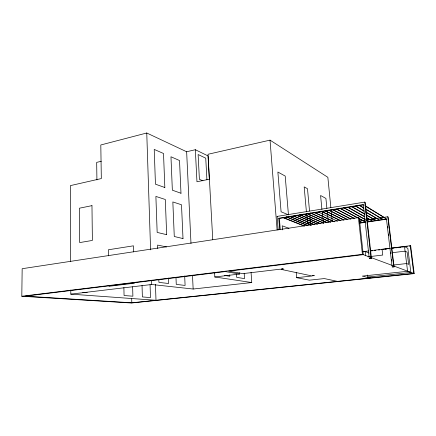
<?xml version="1.0" encoding="UTF-8"?>
<svg xmlns="http://www.w3.org/2000/svg" width="436" height="436" viewBox="0 0 436 436"><rect width="100%" height="100%" fill="white"/><g stroke="black" fill="none" stroke-linecap="round" stroke-linejoin="round"><path stroke-width="0.65" d="M392.073 247.997L410.232 245.724L410.707 245.986L414.2 273.606L131.438 303.004L21.8 296.251L22.165 268.707L358.419 217.597L359.269 218.06L363.259 254.646L228.687 271.165L242.879 273.634L280.201 269.186L312.149 275.983L296.671 277.694L296.213 272.32M209.34 179.49L208.037 155.908L195.333 149.717L186.641 151.755L146.758 132.996L100.803 144.97L101.326 178.569L70.359 185.627L70.67 261.584M101.294 161.26L96.678 162.388L96.923 179.926M330.853 207.59L327.856 177.31L270.031 140.136L208.032 154.262L212.757 239.686M209.602 179.158L196.958 181.758L195.333 149.717M278.157 229.908L277.089 216.409L364.758 202.097L365.221 202.397L371.418 257.856M279.672 229.701L278.757 218.218L363.27 204.571L369.118 257.224M278.757 218.218L279.378 218.458L363.738 204.86M359.673 220.959L365.025 220.164M367.03 219.864L387.768 216.768L388.127 216.997L394.084 266.848L392.138 266.892L394.084 266.848M359.171 221.314L360.518 221.112M362.539 220.812L363.886 220.611M367.93 220.011L369.946 219.711M371.292 219.51L372.638 219.308M373.99 219.106L375.336 218.905M380.045 218.202L381.396 218.005M382.743 217.804L384.089 217.602M359.52 222.927L365.581 222.028M367.597 221.733L386.443 218.948L391.975 265.54M359.259 223.237L365.308 222.344M367.325 222.049L386.808 219.177M362.485 251.697L368.54 250.94M370.556 250.689L390.057 248.248M362.817 251.828L365.27 251.523L369.281 253.093M390.002 248.433L382.083 249.419L382.737 255.049L370.6 256.51M391.986 248.182L404.521 246.618L407.84 248.335L410.87 272.516L367.788 277.04L367.564 275.029M364.431 251.763L365.771 251.599M371.134 250.929L372.475 250.76M374.491 250.509L375.832 250.34M378.513 250.008L379.854 249.839M381.865 249.588L383.211 249.419M385.222 249.169L386.563 249M388.574 248.749L389.915 248.58M391.926 248.329L393.272 248.16M395.953 247.828L397.294 247.659M399.305 247.408L400.646 247.239M402.662 246.989L404.003 246.825M406.014 246.569L407.355 246.405M409.366 246.155L410.707 245.986M21.8 296.251L362.414 254.33L414.2 273.606M109.005 286.299L134.441 283.187M392.324 252.7L405.082 251.147L407.137 252.155L408.663 264.407L406.625 263.551L393.795 264.99M367.902 256.837L369.248 256.673M70.785 290.071L70.801 294.137L151.728 284.495L193.148 289.03L251.752 282.539L251.06 272.369M214.599 272.909L214.823 276.98L239.604 274.026L239.517 272.68M410.87 272.516L407.584 271.296L362.332 276.102L369.614 278.026M239.604 274.026L225.314 271.579L25.075 296.158L131.803 302.791L413.726 273.432L410.232 245.724M70.801 294.137L155.995 300.273L155.45 284.288M82.726 292.316L87.233 292.665M214.823 276.98L251.752 282.539M224.496 275.421L229.799 276.266L229.718 274.92M296.671 277.694L309.44 280.168L324.33 278.571L337.508 281.373M166.508 246.94L157.609 245.092L157.728 248.482M367.788 277.04L370.954 277.885M288.964 228.284L282.217 225.804L282.544 229.87M277.089 216.409L277.71 216.654M283.34 217.771L304.001 225.984M283.182 217.482L304.584 226.012M286.686 216.915L307.881 225.51M286.256 216.948L307.952 225.728M202.936 180.804L199.399 179.349L198.118 154.524L205.743 158.164L206.92 179.801M289.466 216.43L310.792 225.205M289.858 216.403L311.484 225.308M294.033 216.12L314.645 224.763M293.624 216.12L314.111 224.698M296.851 215.302L317.25 224.011M296.48 215.297L317.375 224.202M300.11 214.779L320.313 223.543M299.777 214.763L320.291 223.657M303.723 214.223L323.517 222.976M303.374 214.185L323.665 223.145M307.298 213.645L326.875 222.469M307.603 213.874L327.055 222.633M310.868 213.1L330.662 222.186M310.552 213.024L330.216 222.044M314.487 212.517L334.047 221.673M314.214 212.436L334.248 221.804M366.894 220.496L368.458 221.226L366.698 220.256M359.515 221.27L361.569 222.246L359.215 221.003M318.509 212.13L337.524 221.205M321.31 211.286L340.113 220.425M320.945 211.117L340.489 220.616M325.033 210.686L343.595 219.897M325.234 210.817L343.933 220.093M329.387 210.386L347.53 219.575M328.935 210.217L347.394 219.564M332.03 209.351L350.675 218.986M332.466 209.482L350.969 219.052M336.848 209.182L354.506 218.518M336.374 209.057L354.768 218.763M340.075 208.255L357.902 217.886M359.09 218.529L365.03 221.739L358.768 218.496M340.194 208.479L357.569 217.847M343.928 207.874L365.194 219.597M343.857 207.645L364.943 219.286M347.737 207.258L364.621 216.774M366.949 218.087L371.952 220.714L366.632 217.706M348.304 207.356L364.861 216.703M351.04 206.332L364.55 214.125M366.311 215.144L375.467 220.191L366.736 215.144M351.596 206.392L364.987 214.136M355.4 206.065L364.076 211.182M365.815 212.207L378.922 219.679L365.739 211.88M355.994 206.114L364.016 210.861M359.28 205.438L363.831 208.19M365.542 209.22L382.476 219.155L365.711 208.997M359.351 205.143L363.973 207.945M365.532 206.261L386.045 218.627L365.008 205.563M404.521 246.618L407.584 271.296M387.768 216.768L393.648 266.042M387.686 226.589L387.849 227.935M388.569 234.001L388.732 235.347M390.732 252.199L390.896 253.545M391.615 259.611L391.773 260.957M364.758 202.097L370.96 257.698M365.27 251.523L365.744 255.845M358.419 217.597L362.414 254.33M331.055 209.607L332.254 221.722M326.891 208.419L325.915 198.418L320.58 195.492L321.926 209.509M327.087 210.419L328.253 222.42M322.117 211.515L323.201 222.861M309.522 211.024L307.489 188.723L304.17 186.902L306.404 211.749M309.767 213.727L310.754 224.54L307.435 223.167L306.59 213.765M279.378 218.458L280.239 229.243M270.031 140.136L277.111 230.001M244.176 273.279L244.525 278.615L236.666 277.361L236.454 274.01M186.641 151.755L190.99 243.495M192.505 275.438L193.148 289.03M184.679 276.021L185.098 285.433L176.264 284.403L175.986 277.661M168.351 278.108L168.558 283.509L158.927 282.386L158.829 279.672M146.758 132.996L150.589 249.85M151.592 280.419L151.728 284.495M150.066 284.741L150.48 297.57L142.37 296.938L142.038 285.504M133.607 251.937L133.443 245.822L108.357 249.779L108.466 255.867M132.642 286.79L132.887 296.202L124.069 295.521L123.884 287.466M131.699 298.764L131.803 302.791M91.969 205.645L79.439 208.195L79.695 242.585L92.383 240.438L91.969 205.645M282.795 268.881L281.258 269.061L283.416 269.012L282.795 268.881M371.036 258.363L369.265 258.575L371.494 258.532L371.036 258.363M313.822 275.568L312.416 275.726L314.312 275.672L313.822 275.568M166.666 234.677L157.162 232.41L155.886 196.418L165.299 199.486L166.666 234.677M183.006 238.579L174.275 236.492L172.841 201.944L181.501 204.762L183.006 238.579M164.835 187.513L155.45 184.177L154.224 149.417L163.516 153.499L164.835 187.513M180.984 193.252L172.351 190.183L170.966 156.769L179.523 160.524L180.984 193.252M288.436 214.828L281.084 211.771L277.874 172.029L285.204 176.057L288.436 214.828"/></g></svg>
